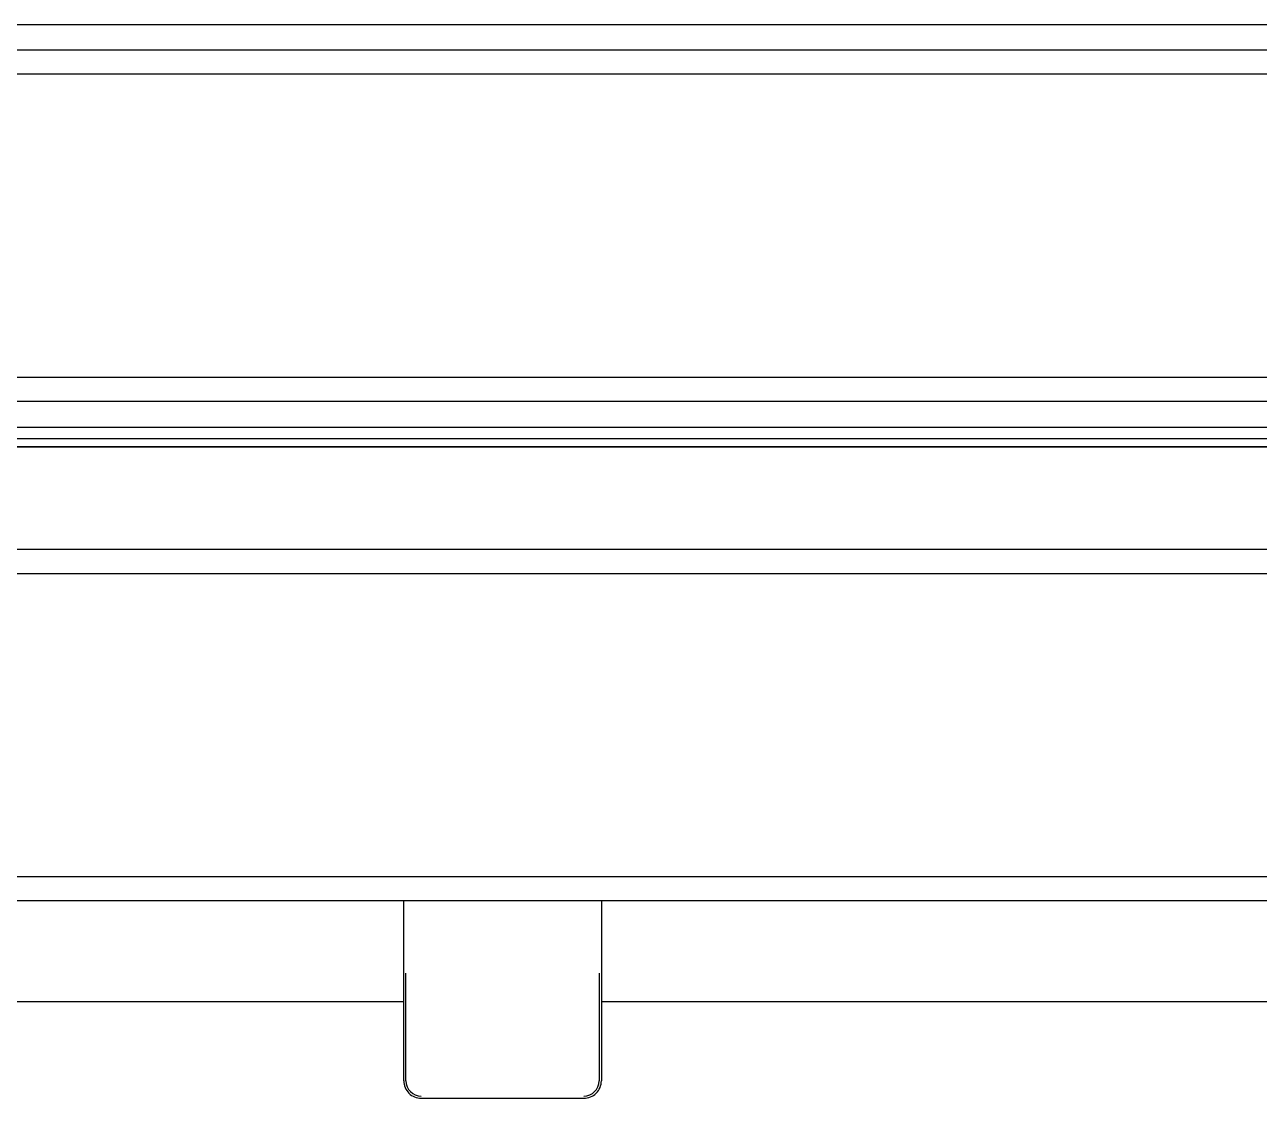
# Model space of a CAD drawing. Header units: millimetres. Extents: x 6404 to 14334, y 16216 to 24449.
# Drawn here: x 7438.9 to 7720, y 19541 to 19785.4 of the extents above; entities that cross this region are included whole.
import ezdxf

# ---------------------------------------------------------------- set-up
doc = ezdxf.new("R2010")
doc.units = ezdxf.units.MM
doc.header["$LTSCALE"] = 3
doc.layers.add('Default', color=7, linetype='Continuous')

msp = doc.modelspace()

# ---------------------------------------------------------------- linework, layer by layer
at = {"layer": 'Default'}
for p, q in [((8261.21, 19785.44), (7222.23, 19785.44)), ((7252.23, 19779.73), (8232.23, 19779.73)), ((7252.23, 19774.23), (9292.23, 19774.23)), ((7252.23, 19705.23), (9292.23, 19705.23)), ((7252.23, 19699.73), (8232.23, 19699.73)), ((7279.48, 19693.83), (8210, 19693.83)), ((7279.48, 19691.2), (8210, 19691.2)), ((7279.48, 19689.37), (8210, 19689.37)), ((8210, 19689.36), (7279.48, 19689.36)), ((7258.23, 19666.01), (8226.23, 19666.01)), ((7267.25, 19660.51), (8217.2, 19660.51)), ((7252.23, 19591.51), (8232.23, 19591.51)), ((7252.23, 19586.01), (8232.23, 19586.01)), ((7525.23, 19545.01), (7525.23, 19586.01)), ((7570.23, 19586.01), (7570.23, 19545.01)), ((7525.73, 19545.01), (7525.73, 19569.51)), ((7569.73, 19569.51), (7569.73, 19545.01)), ((7525.23, 19563.01), (7275.23, 19563.01)), ((7967.23, 19563.01), (7570.23, 19563.01)), ((7529.23, 19541.01), (7566.23, 19541.01))]:
    msp.add_line(p, q, dxfattribs=at)
for centre, radius, start, end in [((7529.23, 19545.01), 4, 180, 225), ((7529.23, 19545.01), 3.5, 180, 270), ((7566.23, 19545.01), 3.5, 270, 0), ((7566.23, 19545.01), 4, 315, 0), ((7529.23, 19545.01), 4, 225, 270), ((7566.23, 19545.01), 4, 270, 315)]:
    msp.add_arc(centre, radius, start, end, dxfattribs=at)

doc.saveas('drawing.dxf')
